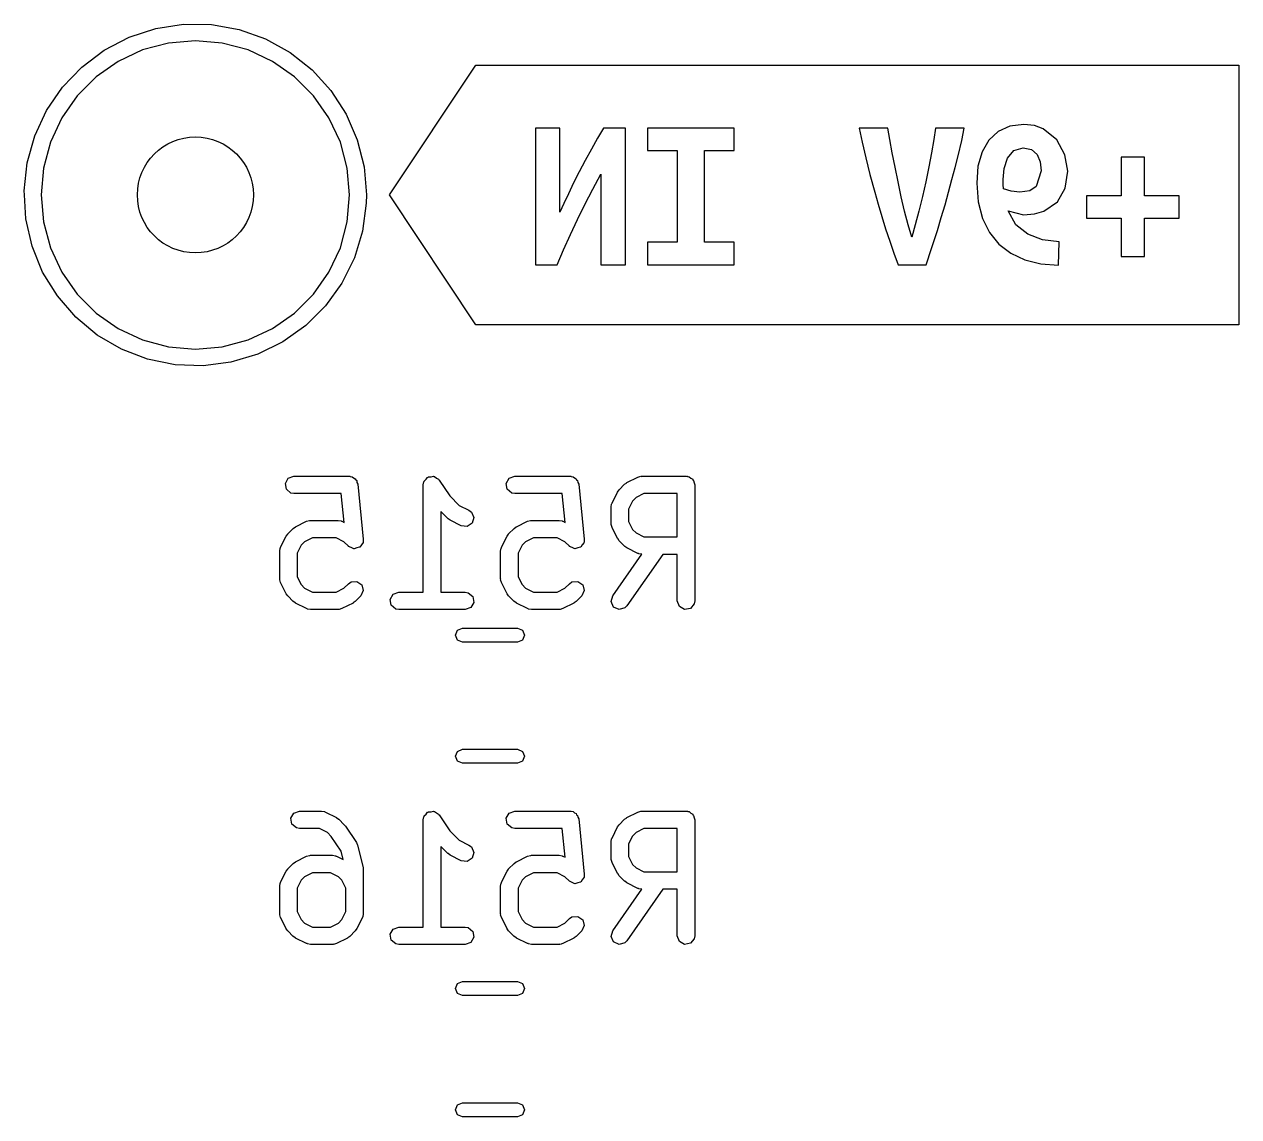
# Model space of a CAD drawing. Extents: x 109 to 192, y -153 to -42.
# Drawn here: x 133.4 to 143.87, y -71.96 to -62.54 of the extents above; entities that cross this region are included whole.
import ezdxf

# ---------------------------------------------------------------- set-up
doc = ezdxf.new("R2010")
doc.units = 0
doc.layers.add('BLACK', color=7, linetype='CONTINUOUS')

msp = doc.modelspace()

# ---------------------------------------------------------------- linework, layer by layer
at = {"layer": 'BLACK', "linetype": 'CONTINUOUS'}
for p, q in [((134.302, -62.6483), (134.532, -62.5732)), ((134.532, -62.5732), (134.771, -62.5366)), ((134.771, -62.5366), (135.013, -62.5395)), ((135.013, -62.5395), (135.251, -62.5819)), ((135.251, -62.5819), (135.479, -62.6626)), ((134.088, -62.7599), (134.302, -62.6483)), ((134.643, -62.6981), (134.419, -62.7582)), ((134.874, -62.6779), (134.643, -62.6981)), ((135.105, -62.6981), (134.874, -62.6779)), ((135.329, -62.7582), (135.105, -62.6981)), ((135.479, -62.6626), (135.69, -62.7794)), ((133.895, -62.905), (134.088, -62.7599)), ((134.419, -62.7582), (134.209, -62.8561)), ((135.539, -62.8561), (135.329, -62.7582)), ((135.69, -62.7794), (135.88, -62.9293)), ((133.728, -63.0798), (133.895, -62.905)), ((134.209, -62.8561), (134.019, -62.9891)), ((135.729, -62.9891), (135.539, -62.8561)), ((136.547, -64.008), (137.293, -62.8886)), ((137.293, -62.8886), (143.869, -62.8886)), ((143.869, -62.8886), (143.869, -65.1274)), ((134.019, -62.9891), (133.855, -63.1531)), ((135.893, -63.1531), (135.729, -62.9891)), ((135.88, -62.9293), (136.043, -63.108)), ((133.591, -63.2794), (133.728, -63.0798)), ((136.043, -63.108), (136.174, -63.311)), ((133.855, -63.1531), (133.722, -63.343)), ((136.026, -63.343), (135.893, -63.1531)), ((133.49, -63.4987), (133.591, -63.2794)), ((133.722, -63.343), (133.624, -63.5531)), ((136.124, -63.5531), (136.026, -63.343)), ((136.174, -63.311), (136.27, -63.5327)), ((138.017, -63.4317), (137.806, -63.4317)), ((137.806, -63.4317), (137.806, -64.6109)), ((138.017, -64.1575), (138.017, -63.4317)), ((138.394, -63.4317), (138.341, -63.5191)), ((138.583, -63.4317), (138.394, -63.4317)), ((138.583, -64.6109), (138.583, -63.4317)), ((139.52, -63.4317), (138.771, -63.4317)), ((138.771, -63.4317), (138.771, -63.626)), ((139.52, -63.626), (139.52, -63.4317)), ((140.844, -63.4317), (140.598, -63.4317)), ((140.598, -63.4317), (140.624, -63.5527)), ((140.861, -63.5308), (140.844, -63.4317)), ((141.255, -63.4317), (141.241, -63.5306)), ((141.503, -63.4317), (141.255, -63.4317)), ((141.481, -63.5384), (141.503, -63.4317)), ((141.896, -63.4161), (141.795, -63.4605)), ((142.017, -63.4013), (141.896, -63.4161)), ((142.107, -63.4105), (142.017, -63.4013)), ((142.183, -63.4384), (142.107, -63.4105)), ((142.3, -63.5337), (142.183, -63.4384)), ((133.425, -63.7316), (133.49, -63.4987)), ((136.27, -63.5327), (136.329, -63.7671)), ((138.341, -63.5191), (138.288, -63.6137)), ((140.624, -63.5527), (140.654, -63.687)), ((140.882, -63.6451), (140.861, -63.5308)), ((141.241, -63.5306), (141.221, -63.6441)), ((141.45, -63.6718), (141.481, -63.5384)), ((141.715, -63.5346), (141.656, -63.6351)), ((141.795, -63.4605), (141.715, -63.5346)), ((142.371, -63.6632), (142.3, -63.5337)), ((133.624, -63.5531), (133.564, -63.777)), ((136.184, -63.777), (136.124, -63.5531)), ((138.288, -63.6137), (138.235, -63.7115)), ((138.771, -63.626), (139.027, -63.626)), ((139.027, -63.626), (139.027, -64.4166)), ((139.263, -64.4166), (139.263, -63.626)), ((139.263, -63.626), (139.52, -63.626)), ((140.906, -63.7687), (140.882, -63.6451)), ((141.221, -63.6441), (141.197, -63.767)), ((141.656, -63.6351), (141.621, -63.759)), ((141.876, -63.6908), (141.929, -63.626)), ((141.929, -63.626), (142.012, -63.6013)), ((142.012, -63.6013), (142.083, -63.6175)), ((142.083, -63.6175), (142.131, -63.6603)), ((133.399, -63.972), (133.425, -63.7316)), ((138.235, -63.7115), (138.184, -63.8089)), ((140.654, -63.687), (140.69, -63.8315)), ((141.425, -63.7716), (141.45, -63.6718)), ((141.621, -63.759), (141.61, -63.9061)), ((141.847, -63.7794), (141.876, -63.6908)), ((142.131, -63.6603), (142.158, -63.7232)), ((142.158, -63.7232), (142.166, -63.7994)), ((142.395, -63.8032), (142.371, -63.6632)), ((142.856, -63.6832), (142.856, -64.0147)), ((143.058, -63.6832), (142.856, -63.6832)), ((143.058, -64.0147), (143.058, -63.6832)), ((133.564, -63.777), (133.544, -64.008)), ((136.204, -64.008), (136.184, -63.777)), ((136.329, -63.7671), (136.349, -64.008)), ((138.184, -63.8089), (138.135, -63.9047)), ((138.301, -63.9587), (138.371, -63.828)), ((138.371, -63.828), (138.371, -64.6109)), ((140.69, -63.8315), (140.731, -63.9832)), ((140.932, -63.8956), (140.906, -63.7687)), ((141.197, -63.767), (141.171, -63.8937)), ((141.397, -63.8754), (141.425, -63.7716)), ((141.838, -63.8756), (141.847, -63.7794)), ((142.166, -63.7994), (142.124, -63.9366)), ((142.374, -63.9489), (142.395, -63.8032)), ((138.135, -63.9047), (138.09, -63.9975)), ((138.233, -64.0892), (138.301, -63.9587)), ((140.959, -64.0232), (140.932, -63.8956)), ((141.171, -63.8937), (141.142, -64.0213)), ((141.368, -63.9832), (141.397, -63.8754)), ((141.61, -63.9061), (141.622, -64.0678)), ((141.839, -63.9185), (141.838, -63.8756)), ((141.842, -63.9556), (141.839, -63.9185)), ((141.907, -63.9766), (141.842, -63.9556)), ((142.124, -63.9366), (142.068, -63.9723)), ((142.307, -64.068), (142.374, -63.9489)), ((133.402, -64.008), (133.399, -63.972)), ((133.413, -64.2133), (133.402, -64.008)), ((133.544, -64.008), (133.564, -64.239)), ((136.184, -64.239), (136.204, -64.008)), ((136.349, -64.008), (136.347, -64.0801)), ((137.293, -65.1274), (136.547, -64.008)), ((138.09, -63.9975), (138.051, -64.0832)), ((140.731, -63.9832), (140.76, -64.0874)), ((140.989, -64.149), (140.959, -64.0232)), ((141.142, -64.0213), (141.112, -64.1471)), ((141.337, -64.0932), (141.368, -63.9832)), ((141.622, -64.0678), (141.659, -64.2099)), ((141.983, -63.9842), (141.907, -63.9766)), ((142.068, -63.9723), (141.983, -63.9842)), ((142.189, -64.149), (142.307, -64.068)), ((142.856, -64.0147), (142.557, -64.0147)), ((142.557, -64.0147), (142.557, -64.2071)), ((143.357, -64.0147), (143.058, -64.0147)), ((143.357, -64.2071), (143.357, -64.0147)), ((136.347, -64.0801), (136.316, -64.3197)), ((138.051, -64.0832), (138.017, -64.1575)), ((138.168, -64.2195), (138.233, -64.0892)), ((140.76, -64.0874), (140.792, -64.1928)), ((141.019, -64.2668), (140.989, -64.149)), ((141.112, -64.1471), (141.08, -64.2654)), ((141.304, -64.2034), (141.337, -64.0932)), ((141.947, -64.2649), (141.88, -64.1461)), ((141.88, -64.1461), (142.014, -64.1785)), ((142.014, -64.1785), (142.109, -64.1711)), ((142.109, -64.1711), (142.189, -64.149)), ((133.466, -64.4491), (133.413, -64.2133)), ((133.564, -64.239), (133.624, -64.4629)), ((136.124, -64.4629), (136.184, -64.239)), ((138.107, -64.3497), (138.168, -64.2195)), ((140.792, -64.1928), (140.825, -64.2995)), ((141.05, -64.3709), (141.019, -64.2668)), ((141.08, -64.2654), (141.05, -64.3709)), ((141.271, -64.3138), (141.304, -64.2034)), ((141.659, -64.2099), (141.72, -64.3316)), ((142.05, -64.3471), (141.947, -64.2649)), ((142.557, -64.2071), (142.856, -64.2071)), ((142.856, -64.2071), (142.856, -64.5385)), ((143.058, -64.5385), (143.058, -64.2071)), ((143.058, -64.2071), (143.357, -64.2071)), ((136.316, -64.3197), (136.245, -64.551)), ((138.049, -64.4802), (138.107, -64.3497)), ((140.825, -64.2995), (140.86, -64.4056)), ((141.221, -64.4709), (141.271, -64.3138)), ((141.72, -64.3316), (141.801, -64.4319)), ((142.178, -64.3954), (142.05, -64.3471)), ((133.557, -64.673), (133.466, -64.4491)), ((133.624, -64.4629), (133.722, -64.673)), ((136.026, -64.673), (136.124, -64.4629)), ((137.994, -64.6109), (138.049, -64.4802)), ((139.027, -64.4166), (138.771, -64.4166)), ((138.771, -64.4166), (138.771, -64.6109)), ((139.52, -64.4166), (139.263, -64.4166)), ((139.52, -64.6109), (139.52, -64.4166)), ((140.86, -64.4056), (140.895, -64.5094)), ((141.174, -64.6109), (141.221, -64.4709)), ((141.801, -64.4319), (141.903, -64.5107)), ((142.322, -64.4128), (142.178, -64.3954)), ((142.315, -64.6147), (142.322, -64.4128)), ((136.245, -64.551), (136.138, -64.7677)), ((140.895, -64.5094), (140.932, -64.6109)), ((141.903, -64.5107), (142.024, -64.5681)), ((142.024, -64.5681), (142.162, -64.6031)), ((142.856, -64.5385), (143.058, -64.5385)), ((133.684, -64.8791), (133.557, -64.673)), ((133.722, -64.673), (133.855, -64.8629)), ((135.893, -64.8629), (136.026, -64.673)), ((137.806, -64.6109), (137.994, -64.6109)), ((138.371, -64.6109), (138.583, -64.6109)), ((138.771, -64.6109), (139.52, -64.6109)), ((140.932, -64.6109), (141.174, -64.6109)), ((142.162, -64.6031), (142.315, -64.6147)), ((136.138, -64.7677), (135.997, -64.964)), ((133.842, -65.0618), (133.684, -64.8791)), ((133.855, -64.8629), (134.019, -65.0269)), ((135.729, -65.0269), (135.893, -64.8629)), ((135.997, -64.964), (135.826, -65.1346)), ((134.028, -65.2162), (133.842, -65.0618)), ((134.019, -65.0269), (134.209, -65.1599)), ((135.539, -65.1599), (135.729, -65.0269)), ((134.237, -65.3382), (134.028, -65.2162)), ((134.209, -65.1599), (134.419, -65.2578)), ((135.329, -65.2578), (135.539, -65.1599)), ((135.826, -65.1346), (135.629, -65.275)), ((143.869, -65.1274), (137.293, -65.1274)), ((134.419, -65.2578), (134.643, -65.3179)), ((134.643, -65.3179), (134.874, -65.3381)), ((134.874, -65.3381), (135.105, -65.3179)), ((135.105, -65.3179), (135.329, -65.2578)), ((135.629, -65.275), (135.412, -65.3813)), ((134.462, -65.4244), (134.237, -65.3382)), ((134.699, -65.4726), (134.462, -65.4244)), ((135.412, -65.3813), (135.181, -65.4508)), ((134.941, -65.4815), (134.699, -65.4726)), ((135.181, -65.4508), (134.941, -65.4815)), ((135.65, -66.4954), (135.675, -66.4509)), ((135.675, -66.4509), (135.724, -66.4334)), ((135.724, -66.4334), (136.2, -66.4334)), ((136.2, -66.4334), (136.204, -66.4341)), ((136.204, -66.4341), (136.205, -66.4336)), ((136.205, -66.4336), (136.208, -66.4349)), ((136.208, -66.4349), (136.225, -66.4379)), ((136.225, -66.4379), (136.238, -66.4481)), ((136.238, -66.4481), (136.252, -66.4547)), ((136.252, -66.4547), (136.257, -66.4641)), ((136.257, -66.4641), (136.265, -66.4709)), ((136.265, -66.4709), (136.267, -66.4866)), ((136.839, -66.5084), (136.844, -66.4827)), ((136.844, -66.4827), (136.846, -66.4794)), ((136.846, -66.4794), (136.847, -66.4751)), ((136.847, -66.4751), (136.863, -66.4601)), ((136.863, -66.4601), (136.876, -66.4434)), ((136.876, -66.4434), (136.881, -66.4427)), ((136.881, -66.4427), (136.884, -66.4397)), ((136.884, -66.4397), (136.906, -66.4383)), ((136.906, -66.4383), (136.927, -66.4345)), ((136.927, -66.4345), (136.931, -66.4367)), ((136.931, -66.4367), (136.935, -66.4364)), ((136.935, -66.4364), (136.953, -66.4493)), ((136.953, -66.4493), (136.971, -66.4602)), ((136.971, -66.4602), (136.973, -66.4642)), ((136.973, -66.4642), (136.976, -66.4668)), ((136.976, -66.4668), (137.068, -66.6035)), ((137.554, -66.4954), (137.58, -66.4509)), ((137.58, -66.4509), (137.628, -66.4334)), ((137.628, -66.4334), (138.104, -66.4334)), ((138.104, -66.4334), (138.108, -66.4341)), ((138.108, -66.4341), (138.11, -66.4336)), ((138.11, -66.4336), (138.113, -66.4349)), ((138.113, -66.4349), (138.13, -66.4379)), ((138.13, -66.4379), (138.142, -66.4481)), ((138.142, -66.4481), (138.157, -66.4547)), ((138.157, -66.4547), (138.161, -66.4641)), ((138.161, -66.4641), (138.169, -66.4709)), ((138.169, -66.4709), (138.172, -66.4866)), ((138.595, -66.4889), (138.69, -66.4413)), ((138.69, -66.4413), (138.715, -66.4339)), ((138.715, -66.4339), (138.719, -66.4349)), ((138.719, -66.4349), (138.724, -66.4334)), ((138.724, -66.4334), (139.104, -66.4334)), ((139.104, -66.4334), (139.114, -66.4351)), ((139.114, -66.4351), (139.118, -66.4345)), ((139.118, -66.4345), (139.12, -66.4362)), ((139.12, -66.4362), (139.13, -66.4379)), ((139.13, -66.4379), (139.145, -66.4504)), ((139.145, -66.4504), (139.162, -66.4602)), ((139.162, -66.4602), (139.164, -66.4665)), ((139.164, -66.4665), (139.169, -66.4709)), ((139.169, -66.4709), (139.173, -66.4901)), ((135.659, -66.5459), (135.65, -66.4954)), ((135.698, -66.5789), (135.659, -66.5459)), ((135.724, -66.5834), (135.698, -66.5789)), ((136.132, -66.5834), (135.724, -66.5834)), ((136.157, -66.8316), (136.132, -66.5834)), ((136.267, -66.4866), (136.274, -66.5009)), ((136.274, -66.5009), (136.322, -66.9771)), ((136.839, -67.4334), (136.839, -66.5084)), ((137.563, -66.5459), (137.554, -66.4954)), ((137.603, -66.5789), (137.563, -66.5459)), ((137.628, -66.5834), (137.603, -66.5789)), ((138.037, -66.5834), (137.628, -66.5834)), ((138.061, -66.8316), (138.037, -66.5834)), ((138.172, -66.4866), (138.179, -66.5009)), ((138.179, -66.5009), (138.227, -66.9771)), ((138.466, -66.6653), (138.514, -66.5701)), ((138.514, -66.5701), (138.527, -66.5521)), ((138.527, -66.5521), (138.528, -66.5506)), ((138.528, -66.5506), (138.575, -66.503)), ((138.575, -66.503), (138.594, -66.4901)), ((138.594, -66.4901), (138.595, -66.4889)), ((138.741, -66.5834), (138.673, -66.6176)), ((139.029, -66.5834), (138.741, -66.5834)), ((139.029, -66.9572), (139.029, -66.5834)), ((139.173, -66.4901), (139.179, -66.5084)), ((139.179, -66.5084), (139.179, -67.5084)), ((137.068, -66.6035), (137.149, -66.6848)), ((137.149, -66.6848), (137.233, -66.727)), ((138.458, -66.6989), (138.463, -66.6732)), ((138.463, -66.6732), (138.465, -66.6698)), ((138.465, -66.6698), (138.466, -66.6653)), ((138.642, -66.648), (138.608, -66.7166)), ((138.673, -66.6176), (138.642, -66.648)), ((137.051, -66.7995), (136.989, -66.7371)), ((136.989, -66.7371), (136.989, -67.4334)), ((137.233, -66.727), (137.254, -66.7425)), ((137.254, -66.7425), (137.275, -66.7896)), ((137.275, -66.7896), (137.26, -66.8388)), ((138.458, -66.8417), (138.458, -66.6989)), ((138.608, -66.7166), (138.608, -66.824)), ((135.67, -66.9315), (135.718, -66.8839)), ((135.718, -66.8839), (135.736, -66.8711)), ((135.736, -66.8711), (135.738, -66.8699)), ((135.738, -66.8699), (135.833, -66.8223)), ((135.833, -66.8223), (135.858, -66.8148)), ((135.858, -66.8148), (135.862, -66.8159)), ((135.862, -66.8159), (135.866, -66.8143)), ((135.866, -66.8143), (136.104, -66.8143)), ((136.104, -66.8143), (136.13, -66.8189)), ((136.13, -66.8189), (136.134, -66.8217)), ((136.134, -66.8217), (136.138, -66.8223)), ((136.138, -66.8223), (136.157, -66.8316)), ((137.053, -66.8002), (137.051, -66.7995)), ((137.071, -66.8136), (137.053, -66.8002)), ((137.166, -66.8612), (137.071, -66.8136)), ((137.217, -66.867), (137.166, -66.8612)), ((137.26, -66.8388), (137.217, -66.867)), ((137.575, -66.9315), (137.623, -66.8839)), ((137.623, -66.8839), (137.641, -66.8711)), ((137.641, -66.8711), (137.642, -66.8699)), ((137.642, -66.8699), (137.738, -66.8223)), ((137.738, -66.8223), (137.763, -66.8148)), ((137.763, -66.8148), (137.767, -66.8159)), ((137.767, -66.8159), (137.771, -66.8143)), ((137.771, -66.8143), (138.009, -66.8143)), ((138.009, -66.8143), (138.035, -66.8189)), ((138.035, -66.8189), (138.038, -66.8217)), ((138.038, -66.8217), (138.043, -66.8223)), ((138.043, -66.8223), (138.061, -66.8316)), ((138.46, -66.8459), (138.458, -66.8417)), ((138.459, -66.8503), (138.46, -66.8459)), ((138.466, -66.8753), (138.459, -66.8503)), ((138.514, -66.9705), (138.466, -66.8753)), ((138.608, -66.824), (138.642, -66.8925)), ((138.642, -66.8925), (138.673, -66.9229)), ((135.609, -67.0463), (135.656, -66.951)), ((135.656, -66.951), (135.67, -66.933)), ((135.67, -66.933), (135.67, -66.9315)), ((135.816, -66.9986), (135.785, -67.029)), ((135.884, -66.9643), (135.816, -66.9986)), ((136.087, -66.9643), (135.884, -66.9643)), ((136.155, -66.9986), (136.087, -66.9643)), ((136.194, -67.0376), (136.155, -66.9986)), ((136.32, -67.004), (136.305, -67.0246)), ((136.322, -66.9771), (136.32, -67.0031)), ((136.32, -67.0031), (136.32, -67.0035)), ((136.32, -67.0035), (136.32, -67.004)), ((137.514, -67.0463), (137.561, -66.951)), ((137.561, -66.951), (137.575, -66.933)), ((137.575, -66.933), (137.575, -66.9315)), ((137.72, -66.9986), (137.69, -67.029)), ((137.789, -66.9643), (137.72, -66.9986)), ((137.992, -66.9643), (137.789, -66.9643)), ((138.06, -66.9986), (137.992, -66.9643)), ((138.099, -67.0376), (138.06, -66.9986)), ((138.225, -67.004), (138.21, -67.0246)), ((138.225, -67.0031), (138.224, -67.0035)), ((138.224, -67.0035), (138.225, -67.004)), ((138.227, -66.9771), (138.225, -67.0031)), ((138.515, -66.9716), (138.514, -66.9705)), ((138.528, -66.99), (138.515, -66.9716)), ((138.575, -67.0376), (138.528, -66.99)), ((138.673, -66.9229), (138.741, -66.9572)), ((138.741, -66.9572), (139.029, -66.9572)), ((135.601, -67.0798), (135.605, -67.0542)), ((135.601, -67.3179), (135.601, -67.0798)), ((135.605, -67.0542), (135.608, -67.0507)), ((135.608, -67.0507), (135.609, -67.0463)), ((135.785, -67.029), (135.751, -67.0975)), ((135.751, -67.0975), (135.751, -67.3002)), ((136.195, -67.0378), (136.194, -67.0376)), ((136.195, -67.0383), (136.195, -67.0378)), ((136.218, -67.0486), (136.195, -67.0383)), ((136.241, -67.0593), (136.218, -67.0486)), ((136.242, -67.0594), (136.241, -67.0592)), ((136.241, -67.0592), (136.241, -67.0593)), ((136.266, -67.0525), (136.242, -67.0594)), ((136.29, -67.046), (136.266, -67.0525)), ((136.291, -67.0456), (136.29, -67.046)), ((136.305, -67.0246), (136.291, -67.0455)), ((136.291, -67.0455), (136.291, -67.0456)), ((137.506, -67.0798), (137.51, -67.0542)), ((137.506, -67.3179), (137.506, -67.0798)), ((137.51, -67.0542), (137.513, -67.0507)), ((137.513, -67.0507), (137.514, -67.0463)), ((137.69, -67.029), (137.656, -67.0975)), ((137.656, -67.0975), (137.656, -67.3002)), ((138.1, -67.0378), (138.099, -67.0376)), ((138.1, -67.0383), (138.1, -67.0378)), ((138.123, -67.0486), (138.1, -67.0383)), ((138.146, -67.0593), (138.123, -67.0486)), ((138.171, -67.0525), (138.146, -67.0594)), ((138.146, -67.0594), (138.146, -67.0592)), ((138.146, -67.0592), (138.146, -67.0593)), ((138.195, -67.046), (138.171, -67.0525)), ((138.196, -67.0455), (138.195, -67.0456)), ((138.195, -67.0456), (138.195, -67.046)), ((138.21, -67.0246), (138.196, -67.0455)), ((138.472, -67.4654), (138.722, -67.107)), ((138.577, -67.0383), (138.575, -67.0376)), ((138.595, -67.0517), (138.577, -67.0383)), ((138.905, -67.1072), (138.594, -67.5514)), ((138.69, -67.0993), (138.595, -67.0517)), ((138.694, -67.0998), (138.69, -67.0993)), ((138.698, -67.1027), (138.694, -67.0998)), ((138.722, -67.107), (138.698, -67.1027)), ((139.029, -67.1072), (138.905, -67.1072)), ((139.029, -67.5084), (139.029, -67.1072)), ((135.602, -67.3221), (135.601, -67.3179)), ((135.751, -67.3002), (135.785, -67.3687)), ((137.507, -67.3221), (137.506, -67.3179)), ((137.656, -67.3002), (137.69, -67.3687)), ((135.601, -67.3265), (135.602, -67.3221)), ((135.609, -67.3514), (135.601, -67.3265)), ((135.656, -67.4467), (135.609, -67.3514)), ((135.785, -67.3687), (135.816, -67.3991)), ((135.816, -67.3991), (135.884, -67.4334)), ((136.087, -67.4334), (136.155, -67.3991)), ((136.155, -67.3991), (136.194, -67.3601)), ((136.194, -67.3601), (136.216, -67.3452)), ((136.216, -67.3452), (136.267, -67.3407)), ((136.267, -67.3407), (136.309, -67.3701)), ((136.322, -67.4197), (136.3, -67.4662)), ((136.309, -67.3701), (136.322, -67.4197)), ((137.506, -67.3265), (137.507, -67.3221)), ((137.514, -67.3514), (137.506, -67.3265)), ((137.561, -67.4467), (137.514, -67.3514)), ((137.69, -67.3687), (137.72, -67.3991)), ((137.72, -67.3991), (137.789, -67.4334)), ((137.992, -67.4334), (138.06, -67.3991)), ((138.06, -67.3991), (138.099, -67.3601)), ((138.099, -67.3601), (138.12, -67.3452)), ((138.12, -67.3452), (138.172, -67.3407)), ((138.172, -67.3407), (138.214, -67.3701)), ((138.227, -67.4197), (138.205, -67.4662)), ((138.214, -67.3701), (138.227, -67.4197)), ((135.658, -67.4478), (135.656, -67.4467)), ((135.67, -67.4662), (135.658, -67.4478)), ((135.718, -67.5138), (135.67, -67.4662)), ((135.72, -67.5145), (135.718, -67.5138)), ((135.738, -67.5278), (135.72, -67.5145)), ((135.833, -67.5755), (135.738, -67.5278)), ((135.884, -67.4334), (136.087, -67.4334)), ((136.233, -67.5278), (136.138, -67.5755)), ((136.234, -67.5267), (136.233, -67.5278)), ((136.253, -67.5138), (136.234, -67.5267)), ((136.3, -67.4662), (136.253, -67.5138)), ((136.554, -67.4954), (136.58, -67.4509)), ((136.563, -67.5459), (136.554, -67.4954)), ((136.58, -67.4509), (136.628, -67.4334)), ((136.628, -67.4334), (136.839, -67.4334)), ((136.989, -67.4334), (137.2, -67.4334)), ((137.2, -67.4334), (137.225, -67.4379)), ((137.225, -67.4379), (137.265, -67.4709)), ((137.274, -67.5214), (137.248, -67.5658)), ((137.265, -67.4709), (137.274, -67.5214)), ((137.562, -67.4478), (137.561, -67.4467)), ((137.575, -67.4662), (137.562, -67.4478)), ((137.623, -67.5138), (137.575, -67.4662)), ((137.624, -67.5145), (137.623, -67.5138)), ((137.642, -67.5278), (137.624, -67.5145)), ((137.738, -67.5755), (137.642, -67.5278)), ((137.789, -67.4334), (137.992, -67.4334)), ((138.138, -67.5278), (138.043, -67.5755)), ((138.139, -67.5267), (138.138, -67.5278)), ((138.158, -67.5138), (138.139, -67.5267)), ((138.205, -67.4662), (138.158, -67.5138)), ((138.458, -67.5149), (138.472, -67.4654)), ((138.48, -67.5614), (138.458, -67.5149)), ((139.047, -67.5566), (139.029, -67.5084)), ((139.179, -67.5084), (139.175, -67.534)), ((135.837, -67.576), (135.833, -67.5755)), ((135.841, -67.5789), (135.837, -67.576)), ((135.866, -67.5834), (135.841, -67.5789)), ((136.104, -67.5834), (135.866, -67.5834)), ((136.109, -67.5818), (136.104, -67.5834)), ((136.113, -67.5829), (136.109, -67.5818)), ((136.138, -67.5755), (136.113, -67.5829)), ((136.603, -67.5789), (136.563, -67.5459)), ((136.628, -67.5834), (136.603, -67.5789)), ((137.2, -67.5834), (136.628, -67.5834)), ((137.248, -67.5658), (137.2, -67.5834)), ((137.742, -67.576), (137.738, -67.5755)), ((137.745, -67.5789), (137.742, -67.576)), ((137.771, -67.5834), (137.745, -67.5789)), ((138.009, -67.5834), (137.771, -67.5834)), ((138.013, -67.5818), (138.009, -67.5834)), ((138.018, -67.5829), (138.013, -67.5818)), ((138.043, -67.5755), (138.018, -67.5829)), ((138.527, -67.5831), (138.48, -67.5614)), ((138.576, -67.5698), (138.527, -67.5831)), ((138.594, -67.5514), (138.576, -67.5698)), ((139.091, -67.5822), (139.047, -67.5566)), ((139.142, -67.5733), (139.091, -67.5822)), ((139.175, -67.534), (139.142, -67.5733)), ((137.117, -67.8035), (137.134, -67.7611)), ((137.134, -67.8459), (137.117, -67.8035)), ((137.134, -67.7611), (137.177, -67.7435)), ((137.177, -67.7435), (137.651, -67.7435)), ((137.651, -67.7435), (137.694, -67.7611)), ((137.694, -67.7611), (137.711, -67.8035)), ((137.711, -67.8035), (137.694, -67.8459)), ((137.177, -67.8635), (137.134, -67.8459)), ((137.651, -67.8635), (137.177, -67.8635)), ((137.694, -67.8459), (137.651, -67.8635)), ((137.117, -68.8485), (137.134, -68.8061)), ((137.134, -68.8909), (137.117, -68.8485)), ((137.134, -68.8061), (137.177, -68.7885)), ((137.177, -68.9085), (137.134, -68.8909)), ((137.177, -68.7885), (137.651, -68.7885)), ((137.651, -68.7885), (137.694, -68.8061)), ((137.694, -68.8909), (137.651, -68.9085)), ((137.694, -68.8061), (137.711, -68.8485)), ((137.711, -68.8485), (137.694, -68.8909)), ((137.651, -68.9085), (137.177, -68.9085)), ((135.697, -69.3834), (135.723, -69.3389)), ((135.706, -69.4339), (135.697, -69.3834)), ((135.723, -69.3389), (135.771, -69.3214)), ((135.771, -69.3214), (135.962, -69.3214)), ((135.962, -69.3214), (135.987, -69.3259)), ((135.987, -69.3259), (135.991, -69.3288)), ((135.991, -69.3288), (135.995, -69.3293)), ((135.995, -69.3293), (136.09, -69.3769)), ((136.09, -69.3769), (136.108, -69.3903)), ((136.108, -69.3903), (136.11, -69.391)), ((136.11, -69.391), (136.158, -69.4386)), ((136.839, -69.3964), (136.844, -69.3707)), ((136.839, -70.3214), (136.839, -69.3964)), ((136.844, -69.3707), (136.846, -69.3674)), ((136.846, -69.3674), (136.847, -69.3631)), ((136.847, -69.3631), (136.863, -69.3481)), ((136.863, -69.3481), (136.876, -69.3314)), ((136.876, -69.3314), (136.881, -69.3307)), ((136.881, -69.3307), (136.884, -69.3277)), ((136.884, -69.3277), (136.906, -69.3263)), ((136.906, -69.3263), (136.927, -69.3225)), ((136.927, -69.3225), (136.931, -69.3247)), ((136.931, -69.3247), (136.935, -69.3244)), ((136.935, -69.3244), (136.953, -69.3373)), ((136.953, -69.3373), (136.971, -69.3482)), ((136.971, -69.3482), (136.973, -69.3522)), ((136.973, -69.3522), (136.976, -69.3548)), ((136.976, -69.3548), (137.068, -69.4915)), ((137.554, -69.3834), (137.58, -69.3389)), ((137.563, -69.4339), (137.554, -69.3834)), ((137.58, -69.3389), (137.628, -69.3214)), ((137.628, -69.3214), (138.104, -69.3214)), ((138.104, -69.3214), (138.108, -69.3221)), ((138.108, -69.3221), (138.11, -69.3216)), ((138.11, -69.3216), (138.113, -69.3229)), ((138.113, -69.3229), (138.13, -69.3259)), ((138.13, -69.3259), (138.142, -69.3361)), ((138.142, -69.3361), (138.157, -69.3427)), ((138.157, -69.3427), (138.161, -69.3521)), ((138.161, -69.3521), (138.169, -69.3589)), ((138.169, -69.3589), (138.172, -69.3746)), ((138.172, -69.3746), (138.179, -69.3889)), ((138.179, -69.3889), (138.227, -69.8651)), ((138.528, -69.4386), (138.575, -69.391)), ((138.575, -69.391), (138.594, -69.3781)), ((138.594, -69.3781), (138.595, -69.3769)), ((138.595, -69.3769), (138.69, -69.3293)), ((138.69, -69.3293), (138.715, -69.3219)), ((138.715, -69.3219), (138.719, -69.3229)), ((138.719, -69.3229), (138.724, -69.3214)), ((138.724, -69.3214), (139.104, -69.3214)), ((139.104, -69.3214), (139.114, -69.3231)), ((139.114, -69.3231), (139.118, -69.3225)), ((139.118, -69.3225), (139.12, -69.3242)), ((139.12, -69.3242), (139.13, -69.3259)), ((139.13, -69.3259), (139.145, -69.3384)), ((139.145, -69.3384), (139.162, -69.3482)), ((139.162, -69.3482), (139.164, -69.3545)), ((139.164, -69.3545), (139.169, -69.3589)), ((139.169, -69.3589), (139.173, -69.3781)), ((139.173, -69.3781), (139.179, -69.3964)), ((139.179, -69.3964), (139.179, -70.3964)), ((135.745, -69.4669), (135.706, -69.4339)), ((135.771, -69.4714), (135.745, -69.4669)), ((135.944, -69.4714), (135.771, -69.4714)), ((136.012, -69.5056), (135.944, -69.4714)), ((136.046, -69.5394), (136.012, -69.5056)), ((136.158, -69.4386), (136.164, -69.4479)), ((136.164, -69.4479), (136.167, -69.45)), ((136.167, -69.45), (136.262, -69.5929)), ((137.068, -69.4915), (137.149, -69.5728)), ((137.603, -69.4669), (137.563, -69.4339)), ((137.628, -69.4714), (137.603, -69.4669)), ((138.037, -69.4714), (137.628, -69.4714)), ((138.061, -69.7196), (138.037, -69.4714)), ((138.466, -69.5533), (138.514, -69.4581)), ((138.514, -69.4581), (138.527, -69.4401)), ((138.527, -69.4401), (138.528, -69.4386)), ((138.673, -69.5056), (138.642, -69.536)), ((138.741, -69.4714), (138.673, -69.5056)), ((139.029, -69.4714), (138.741, -69.4714)), ((139.029, -69.8452), (139.029, -69.4714)), ((136.13, -69.6653), (136.046, -69.5394)), ((136.262, -69.5929), (136.272, -69.6159)), ((136.272, -69.6159), (136.272, -69.6163)), ((136.272, -69.6163), (136.32, -69.8068)), ((137.051, -69.6875), (136.989, -69.6251)), ((136.989, -69.6251), (136.989, -70.3214)), ((137.149, -69.5728), (137.233, -69.615)), ((137.233, -69.615), (137.254, -69.6305)), ((138.458, -69.5869), (138.463, -69.5612)), ((138.458, -69.7297), (138.458, -69.5869)), ((138.463, -69.5612), (138.465, -69.5578)), ((138.465, -69.5578), (138.466, -69.5533)), ((138.642, -69.536), (138.608, -69.6046)), ((138.608, -69.6046), (138.608, -69.712)), ((135.738, -69.7579), (135.833, -69.7103)), ((135.833, -69.7103), (135.858, -69.7028)), ((135.858, -69.7028), (135.862, -69.7039)), ((135.862, -69.7039), (135.866, -69.7023)), ((135.866, -69.7023), (136.057, -69.7023)), ((136.057, -69.7023), (136.083, -69.7069)), ((136.083, -69.7069), (136.086, -69.7097)), ((136.086, -69.7097), (136.09, -69.7103)), ((136.09, -69.7103), (136.149, -69.7394)), ((136.149, -69.7394), (136.13, -69.6653)), ((137.053, -69.6882), (137.051, -69.6875)), ((137.071, -69.7016), (137.053, -69.6882)), ((137.166, -69.7492), (137.071, -69.7016)), ((137.26, -69.7268), (137.217, -69.755)), ((137.254, -69.6305), (137.275, -69.6776)), ((137.275, -69.6776), (137.26, -69.7268)), ((137.642, -69.7579), (137.738, -69.7103)), ((137.738, -69.7103), (137.763, -69.7028)), ((137.763, -69.7028), (137.767, -69.7039)), ((137.767, -69.7039), (137.771, -69.7023)), ((137.771, -69.7023), (138.009, -69.7023)), ((138.009, -69.7023), (138.035, -69.7069)), ((138.035, -69.7069), (138.038, -69.7097)), ((138.038, -69.7097), (138.043, -69.7103)), ((138.043, -69.7103), (138.061, -69.7196)), ((138.46, -69.7339), (138.458, -69.7297)), ((138.608, -69.712), (138.642, -69.7805)), ((135.656, -69.839), (135.67, -69.821)), ((135.67, -69.8195), (135.718, -69.7719)), ((135.67, -69.821), (135.67, -69.8195)), ((135.718, -69.7719), (135.736, -69.7591)), ((135.736, -69.7591), (135.738, -69.7579)), ((136.32, -69.8068), (136.321, -69.8217)), ((136.321, -69.8217), (136.322, -69.825)), ((136.322, -69.825), (136.322, -70.2059)), ((137.217, -69.755), (137.166, -69.7492)), ((137.561, -69.839), (137.575, -69.821)), ((137.575, -69.8195), (137.623, -69.7719)), ((137.575, -69.821), (137.575, -69.8195)), ((137.623, -69.7719), (137.641, -69.7591)), ((137.641, -69.7591), (137.642, -69.7579)), ((138.459, -69.7383), (138.46, -69.7339)), ((138.466, -69.7633), (138.459, -69.7383)), ((138.514, -69.8585), (138.466, -69.7633)), ((138.642, -69.7805), (138.673, -69.8109)), ((138.673, -69.8109), (138.741, -69.8452)), ((135.605, -69.9422), (135.608, -69.9387)), ((135.608, -69.9387), (135.609, -69.9343)), ((135.609, -69.9343), (135.656, -69.839)), ((135.785, -69.917), (135.751, -69.9855)), ((135.816, -69.8866), (135.785, -69.917)), ((135.884, -69.8523), (135.816, -69.8866)), ((136.039, -69.8523), (135.884, -69.8523)), ((136.108, -69.8866), (136.039, -69.8523)), ((136.138, -69.917), (136.108, -69.8866)), ((136.172, -69.9855), (136.138, -69.917)), ((137.51, -69.9422), (137.513, -69.9387)), ((137.513, -69.9387), (137.514, -69.9343)), ((137.514, -69.9343), (137.561, -69.839)), ((137.69, -69.917), (137.656, -69.9855)), ((137.72, -69.8866), (137.69, -69.917)), ((137.789, -69.8523), (137.72, -69.8866)), ((137.992, -69.8523), (137.789, -69.8523)), ((138.06, -69.8866), (137.992, -69.8523)), ((138.099, -69.9256), (138.06, -69.8866)), ((138.1, -69.9258), (138.099, -69.9256)), ((138.1, -69.9263), (138.1, -69.9258)), ((138.123, -69.9366), (138.1, -69.9263)), ((138.146, -69.9473), (138.123, -69.9366)), ((138.195, -69.934), (138.171, -69.9405)), ((138.196, -69.9335), (138.195, -69.9336)), ((138.195, -69.9336), (138.195, -69.934)), ((138.21, -69.9126), (138.196, -69.9335)), ((138.225, -69.892), (138.21, -69.9126)), ((138.225, -69.8911), (138.224, -69.8915)), ((138.224, -69.8915), (138.225, -69.892)), ((138.227, -69.8651), (138.225, -69.8911)), ((138.515, -69.8596), (138.514, -69.8585)), ((138.528, -69.878), (138.515, -69.8596)), ((138.575, -69.9256), (138.528, -69.878)), ((138.577, -69.9263), (138.575, -69.9256)), ((138.595, -69.9397), (138.577, -69.9263)), ((138.741, -69.8452), (139.029, -69.8452)), ((135.601, -69.9678), (135.605, -69.9422)), ((135.601, -70.2059), (135.601, -69.9678)), ((135.751, -69.9855), (135.751, -70.1882)), ((136.172, -70.1882), (136.172, -69.9855)), ((137.506, -69.9678), (137.51, -69.9422)), ((137.506, -70.2059), (137.506, -69.9678)), ((137.656, -69.9855), (137.656, -70.1882)), ((138.171, -69.9405), (138.146, -69.9474)), ((138.146, -69.9474), (138.146, -69.9472)), ((138.146, -69.9472), (138.146, -69.9473)), ((138.472, -70.3534), (138.722, -69.995)), ((138.905, -69.9952), (138.594, -70.4394)), ((138.69, -69.9873), (138.595, -69.9397)), ((138.694, -69.9878), (138.69, -69.9873)), ((138.698, -69.9907), (138.694, -69.9878)), ((138.722, -69.995), (138.698, -69.9907)), ((139.029, -69.9952), (138.905, -69.9952)), ((139.029, -70.3964), (139.029, -69.9952)), ((135.602, -70.2101), (135.601, -70.2059)), ((135.601, -70.2145), (135.602, -70.2101)), ((135.609, -70.2394), (135.601, -70.2145)), ((135.656, -70.3347), (135.609, -70.2394)), ((135.751, -70.1882), (135.785, -70.2567)), ((136.138, -70.2567), (136.172, -70.1882)), ((136.314, -70.2394), (136.267, -70.3347)), ((136.315, -70.235), (136.314, -70.2394)), ((136.318, -70.2316), (136.315, -70.235)), ((136.322, -70.2059), (136.318, -70.2316)), ((137.507, -70.2101), (137.506, -70.2059)), ((137.506, -70.2145), (137.507, -70.2101)), ((137.514, -70.2394), (137.506, -70.2145)), ((137.561, -70.3347), (137.514, -70.2394)), ((137.656, -70.1882), (137.69, -70.2567)), ((138.06, -70.2871), (138.099, -70.2481)), ((138.099, -70.2481), (138.12, -70.2332)), ((138.12, -70.2332), (138.172, -70.2287)), ((138.172, -70.2287), (138.214, -70.2581)), ((135.658, -70.3358), (135.656, -70.3347)), ((135.67, -70.3542), (135.658, -70.3358)), ((135.718, -70.4018), (135.67, -70.3542)), ((135.785, -70.2567), (135.816, -70.2871)), ((135.816, -70.2871), (135.884, -70.3214)), ((135.884, -70.3214), (136.039, -70.3214)), ((136.039, -70.3214), (136.108, -70.2871)), ((136.108, -70.2871), (136.138, -70.2567)), ((136.253, -70.3542), (136.205, -70.4018)), ((136.267, -70.3347), (136.253, -70.3527)), ((136.253, -70.3527), (136.253, -70.3542)), ((136.554, -70.3834), (136.58, -70.3389)), ((136.58, -70.3389), (136.628, -70.3214)), ((136.628, -70.3214), (136.839, -70.3214)), ((136.989, -70.3214), (137.2, -70.3214)), ((137.2, -70.3214), (137.225, -70.3259)), ((137.225, -70.3259), (137.265, -70.3589)), ((137.562, -70.3358), (137.561, -70.3347)), ((137.575, -70.3542), (137.562, -70.3358)), ((137.623, -70.4018), (137.575, -70.3542)), ((137.69, -70.2567), (137.72, -70.2871)), ((137.72, -70.2871), (137.789, -70.3214)), ((137.789, -70.3214), (137.992, -70.3214)), ((137.992, -70.3214), (138.06, -70.2871)), ((138.205, -70.3542), (138.158, -70.4018)), ((138.227, -70.3077), (138.205, -70.3542)), ((138.214, -70.2581), (138.227, -70.3077)), ((138.458, -70.4029), (138.472, -70.3534)), ((135.72, -70.4025), (135.718, -70.4018)), ((135.738, -70.4158), (135.72, -70.4025)), ((135.833, -70.4635), (135.738, -70.4158)), ((136.186, -70.4158), (136.09, -70.4635)), ((136.187, -70.4147), (136.186, -70.4158)), ((136.205, -70.4018), (136.187, -70.4147)), ((136.563, -70.4339), (136.554, -70.3834)), ((136.603, -70.4669), (136.563, -70.4339)), ((137.248, -70.4538), (137.2, -70.4714)), ((137.274, -70.4094), (137.248, -70.4538)), ((137.265, -70.3589), (137.274, -70.4094)), ((137.624, -70.4025), (137.623, -70.4018)), ((137.642, -70.4158), (137.624, -70.4025)), ((137.738, -70.4635), (137.642, -70.4158)), ((138.138, -70.4158), (138.043, -70.4635)), ((138.139, -70.4147), (138.138, -70.4158)), ((138.158, -70.4018), (138.139, -70.4147)), ((138.48, -70.4494), (138.458, -70.4029)), ((138.527, -70.4711), (138.48, -70.4494)), ((138.576, -70.4578), (138.527, -70.4711)), ((138.594, -70.4394), (138.576, -70.4578)), ((139.047, -70.4446), (139.029, -70.3964)), ((139.091, -70.4702), (139.047, -70.4446)), ((139.142, -70.4613), (139.091, -70.4702)), ((139.175, -70.422), (139.142, -70.4613)), ((139.179, -70.3964), (139.175, -70.422)), ((135.837, -70.464), (135.833, -70.4635)), ((135.841, -70.4669), (135.837, -70.464)), ((135.866, -70.4714), (135.841, -70.4669)), ((136.057, -70.4714), (135.866, -70.4714)), ((136.061, -70.4698), (136.057, -70.4714)), ((136.065, -70.4709), (136.061, -70.4698)), ((136.09, -70.4635), (136.065, -70.4709)), ((136.628, -70.4714), (136.603, -70.4669)), ((137.2, -70.4714), (136.628, -70.4714)), ((137.742, -70.464), (137.738, -70.4635)), ((137.745, -70.4669), (137.742, -70.464)), ((137.771, -70.4714), (137.745, -70.4669)), ((138.009, -70.4714), (137.771, -70.4714)), ((138.013, -70.4698), (138.009, -70.4714)), ((138.018, -70.4709), (138.013, -70.4698)), ((138.043, -70.4635), (138.018, -70.4709)), ((137.117, -70.8515), (137.134, -70.8091)), ((137.134, -70.8939), (137.117, -70.8515)), ((137.134, -70.8091), (137.177, -70.7915)), ((137.177, -70.7915), (137.651, -70.7915)), ((137.651, -70.7915), (137.694, -70.8091)), ((137.694, -70.8091), (137.711, -70.8515)), ((137.711, -70.8515), (137.694, -70.8939)), ((137.177, -70.9115), (137.134, -70.8939)), ((137.651, -70.9115), (137.177, -70.9115)), ((137.694, -70.8939), (137.651, -70.9115)), ((137.117, -71.8965), (137.134, -71.8541)), ((137.134, -71.9389), (137.117, -71.8965)), ((137.134, -71.8541), (137.177, -71.8365)), ((137.177, -71.8365), (137.651, -71.8365)), ((137.651, -71.8365), (137.694, -71.8541)), ((137.694, -71.8541), (137.711, -71.8965)), ((137.711, -71.8965), (137.694, -71.9389)), ((137.177, -71.9565), (137.134, -71.9389)), ((137.651, -71.9565), (137.177, -71.9565)), ((137.694, -71.9389), (137.651, -71.9565))]:
    msp.add_line(p, q, dxfattribs=at)
at = {"layer": 'BLACK'}
msp.add_circle((134.874, -64.008), 0.5, dxfattribs=at)

doc.saveas('drawing.dxf')
